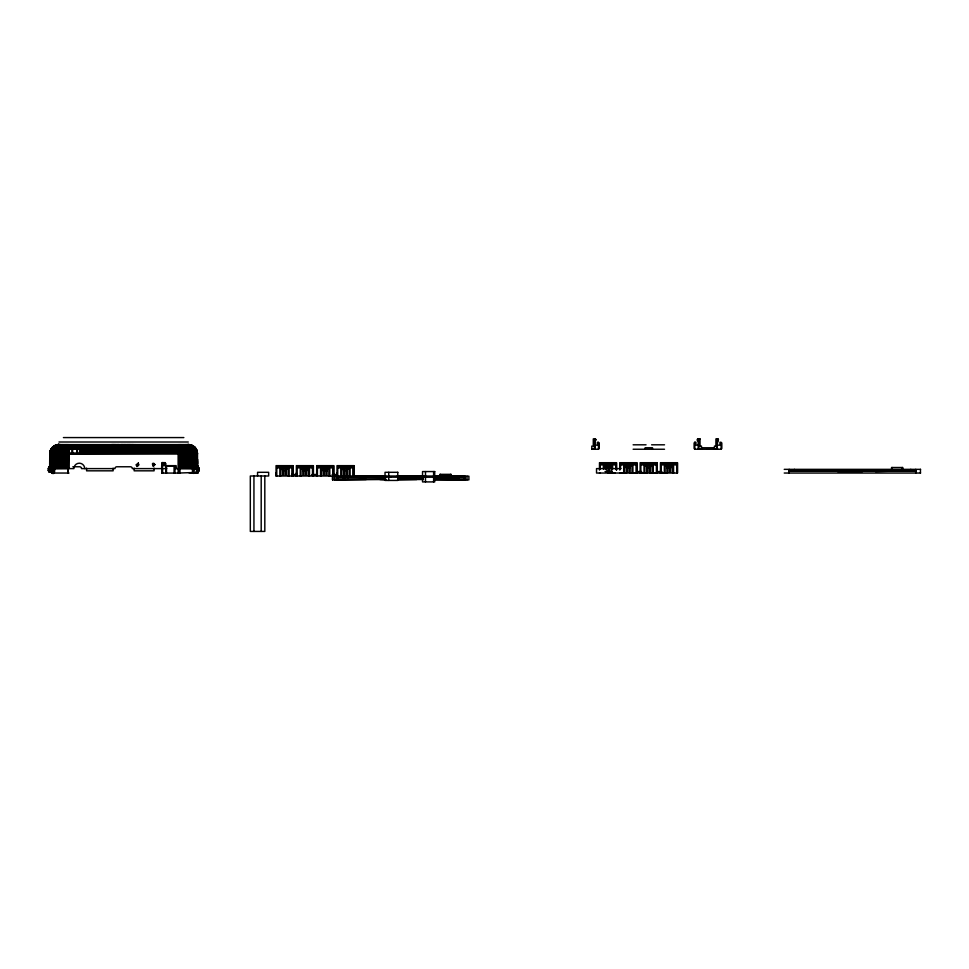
<?xml version="1.0" encoding="UTF-8"?>
<svg xmlns="http://www.w3.org/2000/svg" width="969" height="969" viewBox="0 0 969 969"><rect width="100%" height="100%" fill="white"/><g stroke="black" fill="none" stroke-linecap="round" stroke-linejoin="round"><path stroke-width="1.45" d="M50.63 449.882L49.758 453.831L49.746 468.608L51.224 468.608L51.224 470.268M53.065 471.2L53.065 468.608L53.44 470.837L54.555 470.837L54.555 468.427M68.218 468.608L68.218 473.042L68.642 444.601M69.32 452.911L69.32 449.216L69.138 452.935M71.912 452.911L71.912 449.216M72.651 452.911L72.651 449.216M76.721 452.911L76.721 449.216M77.459 452.911L77.459 449.216M178.865 468.645L178.865 473.078L161.871 473.078L161.871 468.645M162.61 469.008L162.61 473.078L161.871 473.078M166.498 466.053L166.498 473.078L165.76 473.078L165.76 466.053L174.989 466.053L174.989 473.078M174.069 473.078L174.069 466.053M178.865 473.078L178.865 469.929M193.097 473.066L193.097 468.633M193.279 473.029L193.279 472.291L194.018 473.029M193.836 473.066L193.836 468.984M194.2 469.541L193.812 450.718L191.45 446.697L187.32 444.601M195.132 472.46L179.035 473.042M197.155 468.863L197.155 473.066L197.894 473.078L197.894 466.053L197.155 466.053M197.349 470.256L198.827 470.268L197.349 472.109L197.349 466.755L198.827 468.596L175.123 468.608M197.531 459.367L197.531 460.287M197.349 472.06L197.531 465.374M197.531 463.8L197.531 461.329M197.676 472.024L197.991 466.901L197.349 466.804M197.991 471.964L197.991 466.949M198.27 471.794C198.984 470.522 200.413 467.324 197.349 468.184M198.27 467.119L198.681 471.249M197.349 471.709L198.79 470.813L198.681 467.615M433.991 477.874L464.078 477.874L464.078 476.033L276.044 476.009L276.044 465.653L293.038 465.665L293.038 476.009L293.038 465.665M276.783 476.009L276.783 465.653M279.92 475.997L279.92 468.984L289.162 468.984L289.15 476.009M280.659 475.997L280.659 468.984M288.229 476.009L288.229 468.984M297.095 475.997L297.095 465.653M300.245 475.997L300.245 468.984L309.474 468.984L309.474 475.997M300.984 475.997L300.984 468.984M308.554 475.997L308.554 468.984M313.35 465.653L313.35 475.997L313.35 465.653L296.357 465.653L296.357 475.997L296.357 472.86M317.42 475.997L317.42 465.653M320.557 475.997L320.557 468.984L329.799 468.984L329.799 475.997M321.296 475.997L321.296 468.984M328.866 475.997L328.879 468.984M366.185 479.51L332.573 479.885L332.573 476.191L338.69 476.191M333.675 465.653L333.675 475.997L333.675 465.653L316.681 465.653L316.681 475.997L316.681 472.86M334.414 479.885L334.414 476.191M337.745 465.653L337.721 477.874L385.856 477.874M340.882 475.997L340.882 468.984L350.112 468.984L350.112 475.997M341.621 475.997L341.621 468.984M342.893 477.874L342.675 477.136M344.516 477.874L344.516 477.136M348.21 477.874L348.21 477.136M349.191 475.997L349.191 468.984M354 465.653L354 475.997L354 465.653L337.006 465.653L337.006 475.997L337.006 472.86M453.589 477.874L453.589 477.136M456.169 477.874L456.169 476.033M457.283 477.874L457.283 477.136M459.124 477.874L459.124 476.033L459.124 477.136M463.909 476.191L463.909 479.51M591.805 449.241L591.805 446.103L593.282 446.103L593.282 438.896L596.238 439.635L595.136 441.113L595.136 449.241L591.805 449.241L598.454 449.241L599.193 448.502L599.193 442.966L597.352 442.215L597.352 445.146L595.136 445.146M594.397 449.241L594.397 438.896M598.454 449.241L598.454 442.227M599.484 470.086L599.484 462.697L616.478 462.697L616.49 470.086L616.478 462.697M600.223 468.984L600.223 462.697M603.372 468.96L603.372 466.028L612.602 466.028L612.602 468.96M604.111 468.839L604.111 466.028M605.952 469.541L605.952 467.131L607.066 467.131L607.066 471.939L605.952 471.939M611.681 473.042L611.681 466.028M615.751 463.436L615.739 462.697L615.751 468.984M619.809 470.086L619.809 462.697L636.803 462.697L636.803 473.042L636.803 462.697M620.548 468.984L620.548 462.697M623.685 473.042L623.685 466.028L632.927 466.028L632.927 473.042M624.424 473.042L624.424 466.028M632.006 473.042L632.006 466.028M636.064 463.436L636.064 462.697L636.064 473.042M640.872 462.697L640.872 473.042L640.134 473.042L640.134 462.697L657.127 462.697L657.127 473.042L657.127 462.697M644.01 473.042L644.01 466.028L653.239 466.028L653.239 473.042M644.748 473.042L644.748 466.028M652.319 473.042L652.319 466.028M656.388 463.436L656.388 462.697L656.388 473.042M661.185 462.697L661.185 473.042L660.446 473.042L660.446 462.697L677.44 462.697L677.44 473.042L596.529 473.042L596.529 468.608L606.134 468.608M664.334 473.042L664.334 466.028L673.564 466.028L673.564 473.042L672.825 473.042M665.073 473.042L665.073 466.028M672.643 473.042L672.643 466.028M676.701 463.436L676.701 462.697L676.701 473.042M698.177 441.125C699.557 437.164 695.124 439.635 698.177 441.113L698.177 449.253L721.081 449.241L721.82 448.502L721.82 442.966L719.967 442.227L719.967 445.159L717.75 445.159M700.018 446.103L700.018 438.896L697.801 438.909M717.012 449.241L717.012 438.896M717.75 441.125C720.149 434.524 715.376 446.915 717.75 449.241L714.432 449.241L714.432 446.103L717.205 446.103M721.081 449.241L721.081 442.227M915.729 470.825L789.202 471.2L915.729 471.2M789.202 470.825L789.202 473.042L789.202 469.347M799.861 471.2L799.861 470.462M905.24 471.2L905.24 470.462M910.775 471.2L910.775 469.347M196.792 468.608L197.531 468.608L197.506 453.831C197.458 448.938 193.267 444.444 188.277 444.601L58.54 444.614L55.451 445.304L52.447 447.303L50.654 449.882L50 452.935L53.041 446.988L58.528 444.614L52.798 446.988L50.134 452.038M52.144 470.268L48.45 470.268L48.486 470.958L49.928 472.06L49.879 452.935L197.519 453.383L49.758 453.831L49.601 472.073L52.144 472.109M49.794 453.831L197.531 453.831L194.854 447.63L189.645 444.698M59 444.601C54.312 444.71 50.449 449.216 50.582 453.831L50.582 468.608M49.879 452.935L50.122 468.608M50.134 453.383L51.187 449.483L53.779 446.418M197.276 452.935L195.132 447.63L190.033 444.771L57.195 444.771L52.944 447.303L50.703 451.154L50.327 468.608M49.928 468.197C46.706 469.141 51.006 464.539 48.45 468.596L73.898 468.608A5.414 5.414 0 0 1 79.313 463.194A5.414 5.414 0 0 1 84.727 468.608M197.349 471.418L198.827 470.546L197.349 471.067M50.63 452.935L50.848 451.59M49.928 467.797C47.348 467.567 47.651 471.007 49.601 472.024M50.376 452.935L50.848 450.718M49.928 467.446L48.486 467.918M49.928 467.155L48.45 468.318L49.928 466.937M50.049 452.475L50.17 451.154L69.32 451.154M50.352 451.154L52.011 447.981L55.027 445.486M50.231 451.154L50.473 450.294L69.32 450.294M59.957 444.601L55.827 446.697L53.343 451.154L53.065 471.2L51.587 471.2L52.508 473.417L53.804 473.417L54.543 471.2L53.44 470.038M59.303 445.304L60.429 444.601M51.854 449.483L50.885 453.383L50.872 468.608M51.236 450.294L51.841 449.083M51.539 450.294L54.748 446.152M51.006 450.294L51.829 448.708M50.836 449.882L51.078 449.083L196.198 449.083L196.804 450.294L80.039 450.294M54.773 468.608L54.773 453.831C52.544 448.429 65.783 441.743 54.252 445.91L193.025 445.91L196.198 449.083M51.03 449.483L53.501 446.418L193.776 446.418L195.411 447.981L51.854 447.981L50.921 449.483L69.32 449.483M50.921 449.483L51.587 448.332L195.69 448.332L197.107 451.154L80.039 451.154M58.697 445.304L59.63 444.614L55.403 446.697L52.847 451.154L52.508 468.608M52.253 448.332L52.774 447.63M52.047 448.332L53.852 446.418M51.757 448.332C53.259 444.771 65.65 442.518 53.973 446.152L193.739 446.418M51.926 447.981L53.537 446.418L52.156 447.63L195.12 447.63M58.406 445.304L59.545 444.601M53.283 447.303L53.876 446.697M53.065 447.303L53.683 446.697M192.54 472.497L194.2 473.042M195.496 472.303L193.461 473.417M698.177 445.159L695.96 445.159L695.96 442.227L694.846 442.227L694.107 442.966L694.107 448.514L694.846 449.241L701.495 449.253L701.495 446.103L698.722 446.103M53.561 468.608L53.876 451.154L55.73 447.303L59.291 444.601L54.664 446.697L51.854 451.59L51.611 468.608L53.44 468.608M57.849 445.304L59.388 444.601M51.224 471.067C47.517 470.001 48.438 472.133 51.224 472.06L51.381 452.038L52.895 448.332L55.596 445.692M54.736 446.152L55.742 445.486M57.583 445.304L59.751 444.601M54.349 446.152L60.696 444.601M55.015 446.152L57.595 444.88M54.203 446.152L56.25 445.304M57.328 445.304L59.533 444.638M195.871 472.303L193.836 473.417M54.506 446.152L55.645 445.486M54.446 445.91L60.175 444.601M198.79 470.413L197.349 470.668M52.144 471.576L52.387 451.154L55.015 446.697L59.182 444.638M56.856 445.304L58.964 444.614L56.65 445.304M58.988 445.304L60.938 444.614M56.444 445.304L58.661 444.638L56.541 445.001M58.14 445.304L61.641 444.614M57.062 445.304L59 444.698M56.105 445.134L57.05 445.001M58.043 444.771L57.316 444.88L58.285 444.638M68.145 444.601L67.297 450.718L67.236 468.608M56.917 444.88L58.734 444.698L57.704 444.698M58.746 444.638L58.14 444.698M61.313 444.638L58.067 446.418L55.802 450.718L55.427 468.608M67.648 444.601L66.376 450.718L66.292 468.608M60.587 444.638L56.759 446.697L54.567 450.718L54.143 468.608M51.224 471.709C48.026 472.145 47.808 469.505 51.224 470.68M67.164 444.601L65.468 450.718L65.359 468.608M62.815 444.614C58.794 445.389 57.631 450.306 57.583 453.831L57.583 468.608M62.404 444.614L59.206 446.418L57.183 450.718L56.832 468.608M197.349 471.927L198.5 471.552M66.667 444.601L65.42 446.152L64.56 450.718L64.426 468.608M66.195 444.601L64.705 446.152L63.663 450.718L63.506 468.608M65.722 444.601L63.99 446.152L62.791 450.718L62.61 468.608M65.25 444.601L63.142 446.418L61.919 450.718L61.713 468.608M64.802 444.601L62.597 446.152L61.083 450.718L60.853 468.608M64.354 444.601L61.931 446.152L60.248 450.718L59.993 468.608M63.918 444.601L61.277 446.152L59.448 450.718L59.17 468.608M63.494 444.601C59.4 445.219 58.431 450.379 58.37 453.831L58.37 468.608M62.319 444.601C57.934 444.904 56.069 450.04 56.117 453.831L56.117 468.608M63.409 437.576L183.856 437.576M718.126 438.896L715.909 438.896L715.909 446.103M700.018 438.896L698.915 438.909L698.915 449.253L701.495 449.253L701.495 447.775L714.432 447.775M58.988 442.009L188.289 442.009M56.311 445.001L190.966 445.001L194.079 446.697L53.138 446.697M633.12 444.807L646.044 444.807M651.592 444.807L664.528 444.807M55.875 445.134L191.39 445.134L189.621 444.698L188.131 444.601L193.122 446.418L196.319 451.154L196.695 468.608M55.451 445.304L191.814 445.304M55.039 445.486L192.988 445.91L188.277 444.601L193.848 447.303M54.639 445.692L192.637 445.692M52.798 446.988L194.478 446.988L195.629 448.332M52.471 447.303L194.805 447.303M51.321 448.708L195.714 448.332M633.12 449.241L664.528 449.241M707.225 449.253L708.702 449.253M80.039 449.483L196.416 449.483M50.654 449.882L69.32 449.882M80.039 449.882L196.622 449.882M50.303 450.718L69.32 450.718M80.039 450.718L196.961 450.718M69.32 451.59L50.013 452.038L69.32 452.038M80.039 451.59L197.228 451.59M80.039 452.038L197.325 452.038M49.867 452.475L69.32 452.475M80.039 452.475L197.41 452.475M600.223 462.916L615.751 462.916M620.548 462.916L636.064 462.916M640.872 462.916L656.388 462.916M661.185 462.916L676.701 462.916M600.223 463.812L615.739 463.812M620.548 463.812L636.064 463.812M640.872 463.812L656.388 463.812M661.185 463.812L676.701 463.812M600.223 464.914L615.739 464.914M620.548 464.914L636.064 464.914M640.872 464.914L656.388 464.914M661.185 464.914L676.701 464.914M276.783 466.392L292.299 466.392L276.783 466.113M297.095 466.392L312.612 466.392L297.095 466.113M317.42 466.392L332.936 466.392L317.42 466.113M337.745 466.392L353.261 466.392L337.745 466.113M72.832 466.767L79.652 466.767A1.853 1.853 0 0 1 81.505 468.608L114.972 468.608A1.853 1.853 0 0 1 116.825 466.767L130.452 466.767A1.853 1.853 0 0 1 132.305 468.608L166.741 468.608M276.783 466.767L292.299 466.767M297.095 466.767L312.612 466.767M317.42 466.767L332.936 466.767M337.745 466.767L353.261 466.767M276.783 467.87L292.299 467.882M297.095 467.87L312.612 467.87M317.42 467.87L332.936 467.87M337.745 467.87L353.261 467.87M605.952 467.87L607.066 467.87M608.726 467.87L609.828 467.87M626.277 467.87L627.379 467.87M629.051 467.87L630.153 467.87M646.589 467.87L647.704 467.87M649.363 467.87L650.478 467.87M666.914 467.87L668.029 467.87M669.688 467.87L670.79 467.87M611.306 468.608L620.911 468.608M784.224 469.347L920.55 469.347M193.461 469.541L195.677 469.541L196.416 468.608L196.295 452.475L193.461 446.988M789.202 470.462L915.729 470.462M282.5 470.825L283.614 470.825M285.274 470.825L286.388 470.825M302.825 470.825L303.939 470.825M305.598 470.825L306.701 470.825M323.149 470.825L324.252 470.825M325.923 470.825L327.025 470.825M343.462 470.825L344.576 470.825M346.236 470.825L347.35 470.825M51.224 471.418L48.45 470.559M605.031 471.564L612.42 471.564M636.803 471.564L641.611 471.564M657.127 471.564L661.924 471.564M188.846 472.702L193.122 473.078M53.61 473.042L69.005 473.042M784.224 473.042L920.55 473.042M190.505 473.078L197.894 473.078M599.484 473.042L600.223 473.042M609.743 473.042L615 473.042M619.809 473.042L620.548 473.042M621.286 473.042L626.555 473.042M630.056 473.042L635.325 473.042M641.611 473.042L646.868 473.042M650.199 473.042L655.65 473.042M661.924 473.042L667.193 473.042M51.587 471.2L51.587 472.678L53.804 473.417M291.56 474.519L296.357 474.519M311.873 474.519L316.681 474.519M332.197 474.519L337.006 474.519M352.813 476.191L385.759 476.191M397.036 476.191L423.635 476.191M434.354 476.191L468.899 476.191L468.899 479.885L435.251 479.885M390.907 477.136L337.551 477.293L337.551 479.51M453.867 477.136L410.892 477.293L410.892 478.407L397.69 478.407M464.078 477.136L457.998 477.293L457.998 478.032L435.238 478.407M337.721 477.511L385.856 477.511M423.465 477.511L390.374 477.136M433.991 477.511L464.078 477.511M398.32 477.511L411.062 477.511M397.896 477.874L423.465 477.874M385.807 479.51L335.892 479.885M397.569 479.51L423.489 479.51M434.584 479.51L465.568 479.885M385.759 479.885L379.86 479.51M397.569 479.885L416.767 479.51M595.499 438.896L595.136 441.113M794.386 469.347L794.386 471.2M342.723 476.033L342.675 477.874M188.022 444.601L190.893 445.001M195.665 468.608L195.181 450.718L192.286 446.418L187.877 444.601L191.184 445.304M189.415 445.304L188.131 444.601M194.769 468.608L194.769 453.831C195.459 449.507 190.639 444.795 187.938 444.614C192.601 444.783 196.174 449.313 196.053 453.831L196.053 468.608M187.09 444.601C191.862 444.565 195.387 449.313 195.241 453.831L195.241 468.608M186.847 444.601L190.251 446.988L192.298 451.59L192.492 473.042M186.581 444.601L189.936 445.304M184.958 444.601C189.343 444.904 191.208 450.04 191.159 453.831L191.159 468.608M187.877 444.601L191.014 445.304M183.771 444.601C187.877 445.219 188.846 450.379 188.907 453.831L188.907 468.608M183.359 444.601L186.181 446.418L187.829 450.718L188.107 468.608M197.349 467.797L198.79 468.293L197.349 467.446M182.923 444.601L185.515 446.418L187.017 450.718L187.271 468.608M187.72 444.601L188.858 445.304M187.55 444.601L191.281 446.988L193.388 451.154L193.715 468.608M182.475 444.601L184.825 446.418L186.193 450.718L186.423 468.608M182.015 444.601L183.989 446.152L185.345 450.718L185.551 468.608M181.554 444.601L183.286 446.152L184.485 450.718L184.667 468.608M187.998 444.614L190.627 445.304M189.052 444.638L190.408 445.304M181.082 444.601L182.681 446.418L183.601 450.718L183.759 468.608M189.682 445.304L188.555 444.698L189.597 444.698M197.349 467.155L198.79 468.16M185.636 444.614L188.567 445.304M180.597 444.601L181.942 446.418L182.717 450.718L182.85 468.608M197.349 466.937L198.5 467.433M184.861 444.614L188.071 446.418L190.094 450.718L190.433 468.608M184.449 444.614L187.465 446.418L189.367 450.718L189.682 468.608M180.113 444.601L181.809 450.718L181.918 468.608M188.991 444.638L190.033 444.771L189.234 444.698M186.327 444.638L190.239 446.418L192.71 450.718L193.122 468.608M179.628 444.601L180.9 450.718L180.973 468.608M185.951 444.638L189.209 446.418L191.462 450.718L191.85 468.608M189.464 444.698L193.291 446.152M188.519 444.638L190.178 445.304M186.666 444.698L188.277 445.304M179.132 444.601L179.992 451.154L179.98 473.042M195.702 449.083C195.387 446.975 189.125 444.032 190.784 445.304M188.204 444.638L189.149 445.304M190.396 444.88L194.672 447.303L197.155 451.59M190.275 444.88L192.928 446.152M190.178 444.88L192.746 446.152M190.723 445.001L191.729 445.304M178.635 444.601L179.083 468.608M191.959 445.486L195.241 447.981M187.489 444.638L187.974 445.304M192.371 445.692L193.073 446.152M191.535 445.486L192.528 446.152M191.353 445.486L192.31 446.152M51.587 472.678L52.508 473.417M193.267 446.418L195.023 448.332M193.388 446.697L193.982 447.303M194.26 447.63L194.781 448.332M195.532 448.332C191.159 443.875 198.233 450.973 196.949 453.831L196.949 468.608M195.375 448.332L196.017 449.083M196.283 449.882L196.78 450.718M196.465 450.294L196.925 451.154M196.271 450.294L196.78 452.038M196.174 450.718L196.525 452.038M196.768 451.154L197.325 468.608M197.531 459.827L197.531 467.228M920.453 469.347L920.453 473.042M915.729 469.347L915.729 473.042L915.56 470.825M902.817 469.347L902.817 467.506L891.553 467.506L891.553 469.347M902.26 467.506L902.26 469.347M892.098 467.506L892.098 469.347M891.177 471.2L875.479 471.564L875.479 470.462M862.543 470.462L862.543 471.564L837.604 471.564L837.604 470.825M698.915 440.374L698.915 444.807M694.846 442.227L694.846 449.253M677.44 462.697L677.44 473.042M660.446 471.564L660.446 473.042M652.512 449.241L652.512 447.763L645.124 447.763L645.124 449.241M640.134 471.564L640.134 473.042M609.465 471.564L609.465 473.042M607.987 471.564L607.987 473.042M467.046 476.191L467.046 479.885M465.386 476.191L465.386 479.51M451.166 476.191L451.166 474.338L439.902 474.338L439.902 476.191M450.609 474.338L450.609 476.191M440.447 474.338L440.447 476.191M433.615 471.564L433.615 481.908M425.488 471.564L425.488 481.908M388.726 472.303L388.726 480.43M345.63 476.033L345.63 477.874M336.073 476.191L336.073 479.51M332.573 476.191L332.573 479.885M276.044 472.86L276.044 475.997M264.816 475.997L264.816 531.424L250.317 531.424L250.317 475.997L268.655 475.997L268.655 472.303L257.56 472.303L257.56 475.997M261.194 475.997L261.194 531.424M253.939 475.997L253.939 531.424M197.155 453.831L197.155 468.608M178.126 444.614L178.126 468.608M178.126 469.008L178.126 473.078M176.104 468.608L176.104 465.653L161.69 465.653L161.69 468.608M175.365 465.653L175.365 468.608M162.429 465.653L162.429 468.608M154.095 468.124L154.095 470.825L134.146 470.825L134.146 468.124M135.406 444.601L135.418 445.34M133.976 444.601L134.001 445.34M133.795 444.601L133.795 445.34M133.165 444.601L133.165 445.34M132.935 445.34L132.826 444.601L132.583 445.34M132.535 444.601L132.499 445.34M132.184 444.601L132.184 445.34M131.966 444.601L131.966 445.34M131.348 444.601L131.348 445.34M131.166 444.601L130.9 445.34M130.694 444.601L130.694 445.34M130.379 444.601L130.452 445.34M130.173 444.601L130.318 445.34M130.016 444.601L130.016 445.34M129.858 444.601L129.773 445.34L129.592 444.601M129.507 444.601L129.471 445.34M128.816 444.601L128.816 445.34M128.671 444.601L128.659 445.34M128.405 444.601L128.405 445.34M128.308 444.601L128.271 445.34M127.629 444.601L127.605 445.34M127.387 444.601L127.375 445.34M127.133 444.601L127.133 445.34M126.963 444.601L127.096 445.34M126.782 444.601L126.782 445.34M126.551 444.601L126.551 445.34M125.946 444.601L125.946 445.34M125.728 445.34L125.728 444.601L125.558 445.34M125.34 444.601L125.34 445.34M125.11 444.601L125.11 445.34M124.904 444.601L124.904 445.34M124.613 444.601L124.662 445.34M124.432 444.601L124.371 445.34L124.262 444.601M123.911 444.601L123.911 445.34M123.608 444.601L123.608 445.34M123.378 444.601L123.378 445.34M123.233 444.601L123.184 445.34M122.942 444.601L122.893 445.34M122.809 444.601L122.724 445.34M122.578 444.601L122.639 445.34M122.433 444.601L122.288 445.34M121.706 444.601L121.731 445.34M121.476 444.601L121.476 445.34M121.307 444.601L121.343 445.34M121.077 444.601L121.173 445.34M120.919 444.601L120.919 445.34M120.677 444.601L120.725 445.34M119.32 444.601L119.32 445.34M118.775 444.601L118.775 445.34M118.545 444.601L118.545 445.34M118.351 444.601L118.351 445.34M118.218 444.601L118.17 445.34M117.419 444.601L117.419 445.34M117.249 444.601L117.382 445.34M117.067 444.601L117.067 445.34M116.849 444.601L116.849 445.34M116.232 444.601L116.232 445.34M115.905 444.601L115.929 445.34M115.65 444.601L115.65 445.34M115.42 444.601L115.42 445.34M115.154 444.601L115.129 445.34M114.839 444.601L114.839 445.34M114.766 444.601L114.742 445.34M114.512 444.601L114.499 445.34M113.809 444.601L113.882 445.34M113.773 444.601L113.724 445.34M113.482 444.601L113.397 445.34L113.373 444.601M113.07 444.601L113.082 445.34M113.131 468.124L113.131 470.825L86.58 470.825L86.58 468.124M112.792 444.601L112.888 445.34M112.658 444.601L112.658 445.34M112.368 444.601L112.477 445.34M112.259 444.601L112.259 445.34M112.065 444.601L112.065 445.34M111.847 444.601L111.847 445.34M111.726 444.601L111.677 445.34M69.138 444.614L69.138 468.608M54.361 468.608L54.361 473.042M49.286 466.901L49.286 471.964M49.007 467.082L49.007 471.794M48.777 467.312L48.777 471.552M53.998 472.291L53.998 473.029L53.998 472.291M80.039 449.216L80.039 452.911L80.039 449.216M282.5 470.086L282.5 474.895L283.614 474.895L283.614 470.086L282.5 470.086M292.299 465.665L292.299 476.009L292.299 465.665M302.825 470.086L302.825 474.895L303.939 474.895L303.939 470.086L302.825 470.086M312.612 465.653L312.612 475.997L312.612 465.653M323.149 470.086L323.149 474.895L324.252 474.895L324.252 470.086L323.149 470.086M332.936 465.653L332.936 475.997L332.936 465.653M337.551 476.191L337.551 477.293L337.551 476.191M343.462 470.086L343.462 474.895L344.576 474.895L344.576 470.086L343.462 470.086M353.261 465.653L353.261 475.997L353.261 465.653M626.277 467.131L626.277 471.939L627.379 471.939L627.379 467.131L626.277 467.131M646.589 467.131L646.589 471.939L647.704 471.939L647.704 467.131L646.589 467.131M666.914 467.131L666.914 471.939L668.029 471.939L668.029 467.131L666.914 467.131M165.808 464.03C163.204 468.027 164.306 459.136 165.808 464.03M154.919 464.648C150.11 465.447 153.332 461.087 154.919 464.648M164.464 463.291C164.282 467.034 166.268 462.019 164.464 463.291M152.932 464.611C152.484 469.347 155.803 463.303 152.932 464.611M138.373 463.073L137.804 464.199C141.559 463.606 134.824 468.79 137.174 465.374L135.939 464.938L138.373 463.073M162.223 462.516L161.69 465.144L162.223 463.424L163.531 465.144L163.531 462.516L162.998 464.236L162.223 462.516M609.828 467.131L608.726 467.131L608.726 471.939L609.828 471.939L609.828 467.131M630.153 467.131L629.051 467.131L629.051 471.939L630.153 471.939L630.153 467.131M650.478 467.131L649.363 467.131L649.363 471.939L650.478 471.939L650.478 467.131M670.79 467.131L669.688 467.131L669.688 471.939L670.79 471.939L670.79 467.131M286.388 470.086L285.274 470.086L285.274 474.895L286.388 474.895L286.388 470.086M306.701 470.086L305.598 470.086L305.598 474.895L306.701 474.895L306.701 470.086M327.025 470.086L325.923 470.086L325.923 474.895L327.025 474.895L327.025 470.086M347.35 470.086L346.236 470.086L346.236 474.895L347.35 474.895L347.35 470.086M434.718 471.564L422.532 471.564L422.532 481.908L434.718 481.908L434.718 471.564M397.774 472.303L385.032 472.303L385.032 480.43L397.774 480.43L397.774 472.303M129.156 445.34L129.204 444.601L129.119 445.34M127.92 445.34L127.92 444.601L127.908 445.34M122.094 445.34L122.094 444.601L122.021 445.34M114.209 445.34L114.197 444.601L114.112 445.34"/></g></svg>
